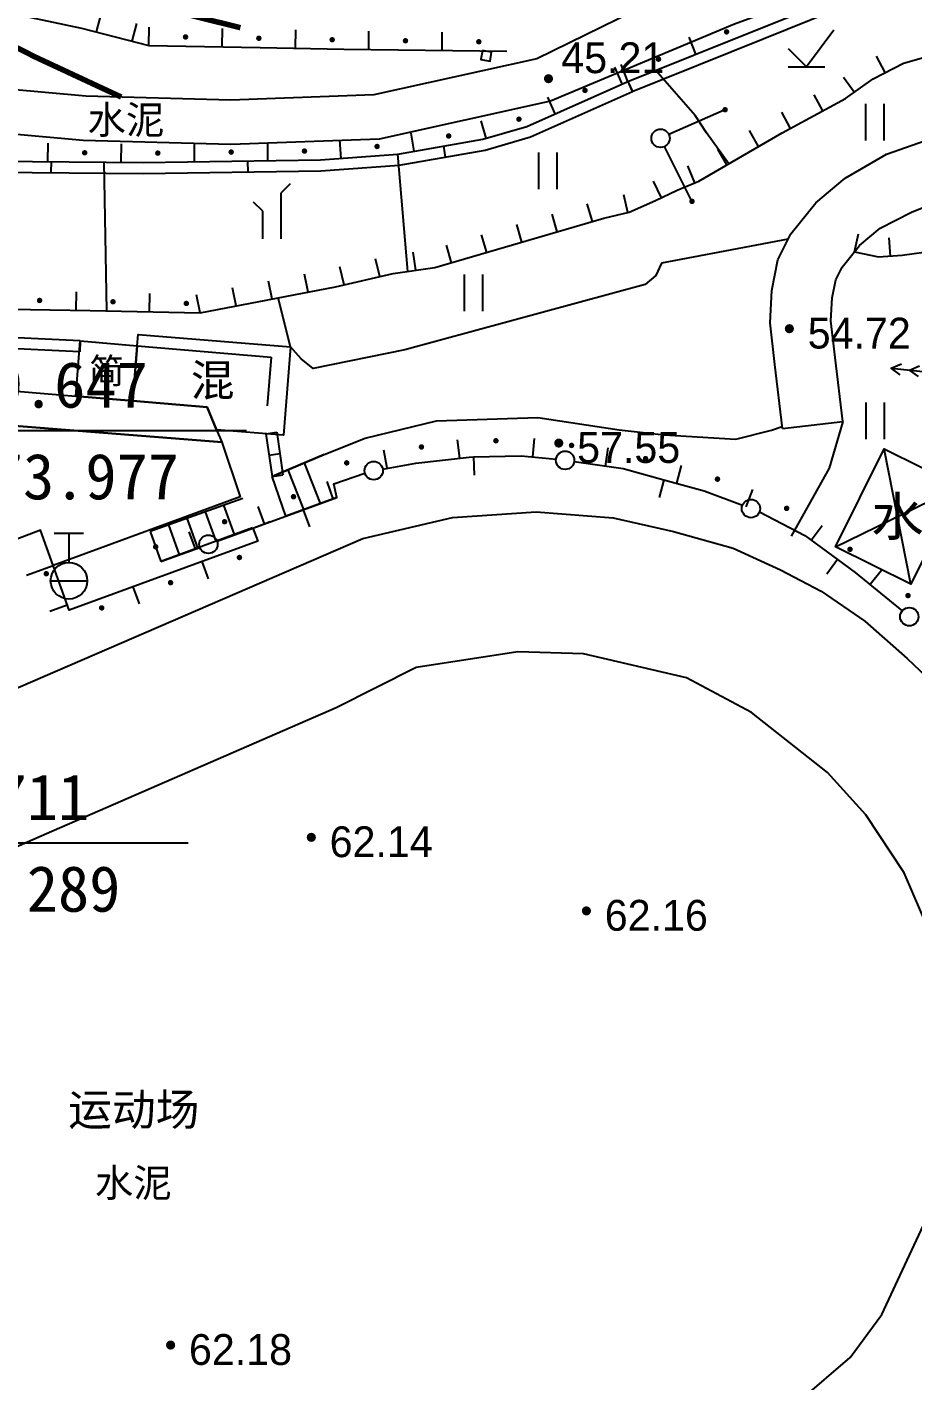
# Model space of a CAD drawing. Header units: metres. Extents: x 36500 to 80772748, y -35000 to 5806266.
# Drawn here: x 40382610.7 to 40382659, y 2902388.1 to 2902461.9 of the extents above; entities that cross this region are included whole.
import ezdxf
from ezdxf.enums import TextEntityAlignment as Align

# ---------------------------------------------------------------- set-up
doc = ezdxf.new("R2010")
doc.units = ezdxf.units.M
doc.header["$LTSCALE"] = 10
for name, pattern in [('2', [0]), ('229', [1.5, 1, -0.5]), ('243432', [0]), ('815', [0]), ('X1', [1.5, 1, -0.5])]:
    doc.linetypes.add(name, pattern=pattern)
doc.layers.add('dx', color=252, linetype='Continuous')
doc.layers.add('坐标', color=7, linetype='Continuous')
doc.styles.add('DMZD', font='')
doc.styles.add('GKXD', font='')
doc.styles.add('HZ', font='')
doc.styles.add('JMHT', font='simhei.ttf')
doc.styles.add('JMXD', font='')
doc.styles.add('JTXD', font='')
doc.styles.get('DMZD').set_extended_font_data('方正中等线简体')
doc.styles.get('GKXD').set_extended_font_data('SimSun')
doc.styles.get('HZ').set_extended_font_data('SimSun')
doc.styles.get('JMXD').set_extended_font_data('SimSun')
doc.styles.get('JTXD').set_extended_font_data('SimSun')
doc.linetypes.add('120', pattern='A,0,[149,SSAAA.SHX,S=0.1,R=0,X=0,Y=0],-0.8', length=0.8)

# ---------------------------------------------------------------- blocks, each defined once
blk = doc.blocks.new('914100')
at = {"color": 0, "linetype": 'Continuous', "lineweight": -3, "flags": 128}
for points in [[(1.5, 2), (0, 0)], [(-1, 1), (0, 0)], [(-1, 0), (1, 0)]]:
    blk.add_lwpolyline(points, dxfattribs=at)
blk = doc.blocks.new('941100')
at = {"color": 0, "linetype": 'Continuous', "lineweight": -3, "flags": 128}
for points in [[(-0.5, 2), (-0.5, 0)], [(0.5, 2), (0.5, 0)]]:
    blk.add_lwpolyline(points, dxfattribs=at)
blk = doc.blocks.new('2120110')
at = {"color": 0, "style": 'JMHT'}
blk.add_text('简', height=1.4, dxfattribs=at).set_placement((0, 0), align=Align.MIDDLE_CENTER)
blk = doc.blocks.new('6452110')
at = {"linetype": '2'}
h = blk.add_hatch(color=0, dxfattribs=at)
edge = h.paths.add_edge_path(flags=0)
edge.add_arc((0, 0.85), 0.15, 0, 360)
blk = doc.blocks.new('6452120')
at = {"color": 0, "linetype": 'Continuous', "flags": 128}
blk.add_lwpolyline([(0, 0), (0, 1)], dxfattribs=at)
blk = doc.blocks.new('532300')
at = {"color": 0, "linetype": 'Continuous', "lineweight": -3, "flags": 128}
for points in [[(-0.8, 2.6), (0.8, 2.6)], [(0, 2.6), (0, 1)], [(-1, 0), (1, 0)]]:
    blk.add_lwpolyline(points, dxfattribs=at)
at = {"color": 0, "linetype": 'Continuous', "lineweight": -3}
blk.add_circle((0, 0), 1, dxfattribs=at)
blk = doc.blocks.new('5210030')
at = {"linetype": '2'}
h = blk.add_hatch(color=0, dxfattribs=at)
edge = h.paths.add_edge_path(flags=0)
edge.add_arc((3.85, 0), 0.15, 0, 360)
at = {"color": 0, "linetype": 'Continuous', "flags": 128}
blk.add_lwpolyline([(3.8, 0), (0.5, 0)], dxfattribs=at)
blk = doc.blocks.new('513200')
at = {"color": 0, "linetype": 'Continuous', "lineweight": -3}
blk.add_circle((0, 0), 0.5, dxfattribs=at)
blk = doc.blocks.new('5113010')
at = {"color": 0, "linetype": 'Continuous', "flags": 128}
for points in [[(4, 0), (0.5, 0)], [(2.48, 0.3), (3, 0), (2.48, -0.3)], [(3.48, 0.3), (4, 0), (3.48, -0.3)]]:
    blk.add_lwpolyline(points, dxfattribs=at)
blk = doc.blocks.new('gc200')
at = {"linetype": '2'}
h = blk.add_hatch(color=0, dxfattribs=at)
edge = h.paths.add_edge_path(flags=0)
edge.add_arc((0, 0), 0.25, 0, 360)

msp = doc.modelspace()

# ---------------------------------------------------------------- hatches: boundary and pattern name
at = {"layer": 'dx', "linetype": '2'}
h = msp.add_hatch(color=252, dxfattribs=at)
edge = h.paths.add_edge_path(flags=0)
edge.add_arc((40382619.327, 2902461.409), 0.15, 0, 360)
h = msp.add_hatch(color=252, dxfattribs=at)
edge = h.paths.add_edge_path(flags=0)
edge.add_arc((40382623.326, 2902461.337), 0.15, 0, 360)
h = msp.add_hatch(color=252, dxfattribs=at)
edge = h.paths.add_edge_path(flags=0)
edge.add_arc((40382648.836, 2902461.686), 0.15, 0, 360)
h = msp.add_hatch(color=252, dxfattribs=at)
edge = h.paths.add_edge_path(flags=0)
edge.add_arc((40382627.326, 2902461.257), 0.15, 0, 360)
h = msp.add_hatch(color=252, dxfattribs=at)
edge = h.paths.add_edge_path(flags=0)
edge.add_arc((40382631.322, 2902461.2), 0.15, 0, 360)
h = msp.add_hatch(color=252, dxfattribs=at)
edge = h.paths.add_edge_path(flags=0)
edge.add_arc((40382635.322, 2902461.147), 0.15, 0, 360)
h = msp.add_hatch(color=252, dxfattribs=at)
edge = h.paths.add_edge_path(flags=0)
edge.add_arc((40382645.124, 2902460.196), 0.15, 0, 360)
h = msp.add_hatch(color=252, dxfattribs=at)
edge = h.paths.add_edge_path(flags=0)
edge.add_arc((40382641.115, 2902458.491), 0.15, 0, 360)
h = msp.add_hatch(color=252, dxfattribs=at)
edge = h.paths.add_edge_path(flags=0)
edge.add_arc((40382637.51, 2902456.923), 0.15, 0, 360)
h = msp.add_hatch(color=252, dxfattribs=at)
edge = h.paths.add_edge_path(flags=0)
edge.add_arc((40382629.774, 2902455.435), 0.15, 0, 360)
h = msp.add_hatch(color=252, dxfattribs=at)
edge = h.paths.add_edge_path(flags=0)
edge.add_arc((40382633.681, 2902456.009), 0.15, 0, 360)
h = msp.add_hatch(color=252, dxfattribs=at)
edge = h.paths.add_edge_path(flags=0)
edge.add_arc((40382613.827, 2902455.092), 0.15, 0, 360)
h = msp.add_hatch(color=252, dxfattribs=at)
edge = h.paths.add_edge_path(flags=0)
edge.add_arc((40382617.815, 2902455.073), 0.15, 0, 360)
h = msp.add_hatch(color=252, dxfattribs=at)
edge = h.paths.add_edge_path(flags=0)
edge.add_arc((40382621.815, 2902455.129), 0.15, 0, 360)
h = msp.add_hatch(color=252, dxfattribs=at)
edge = h.paths.add_edge_path(flags=0)
edge.add_arc((40382625.814, 2902455.185), 0.15, 0, 360)
h = msp.add_hatch(color=252, dxfattribs=at)
edge = h.paths.add_edge_path(flags=0)
edge.add_arc((40382611.367, 2902447.036), 0.15, 0, 360)
h = msp.add_hatch(color=252, dxfattribs=at)
edge = h.paths.add_edge_path(flags=0)
edge.add_arc((40382615.37, 2902446.965), 0.15, 0, 360)
h = msp.add_hatch(color=252, dxfattribs=at)
edge = h.paths.add_edge_path(flags=0)
edge.add_arc((40382619.369, 2902446.874), 0.15, 0, 360)
h = msp.add_hatch(color=252, dxfattribs=at)
edge = h.paths.add_edge_path(flags=0)
edge.add_arc((40382622.267, 2902433.016), 0.15, 0, 360)
h = msp.add_hatch(color=252, dxfattribs=at)
edge = h.paths.add_edge_path(flags=0)
edge.add_arc((40382611.732, 2902432.131), 0.15, 0, 360)
h = msp.add_hatch(color=252, dxfattribs=at)
edge = h.paths.add_edge_path(flags=0)
edge.add_arc((40382618.511, 2902431.642), 0.15, 0, 360)
h = msp.add_hatch(color=252, dxfattribs=at)
edge = h.paths.add_edge_path(flags=0)
edge.add_arc((40382614.754, 2902430.267), 0.15, 0, 360)

# ---------------------------------------------------------------- linework, layer by layer
at = {"layer": 'dx', "color": 252, "linetype": '815', "lineweight": -3, "const_width": 0.3, "flags": 128}
for points in [[(40382622.322, 2902461.914), (40382618.116, 2902462.957), (40382607.369, 2902466.694), (40382602.959, 2902468.051), (40382600.65, 2902468.624), (40382598.908, 2902468.902), (40382598.129, 2902468.957), (40382597.934, 2902468.962), (40382597.786, 2902468.967), (40382596.156, 2902468.901), (40382594.224, 2902468.608), (40382592.159, 2902468.113), (40382590.566, 2902467.608), (40382590.343, 2902467.528), (40382588.373, 2902466.717), (40382586.033, 2902465.58), (40382583.765, 2902464.326), (40382581.99, 2902463.196), (40382580.696, 2902462.215), (40382580.52, 2902462.064), (40382580.347, 2902461.911), (40382580.232, 2902461.805), (40382579.14, 2902460.681), (40382577.625, 2902458.853), (40382576.129, 2902456.826), (40382572.296, 2902452.009), (40382569.154, 2902448.3), (40382565.914, 2902444.764), (40382564.507, 2902443.045), (40382563.233, 2902441.857), (40382562.625, 2902441.539), (40382562.046, 2902441.249), (40382561.293, 2902440.96), (40382560.453, 2902440.67), (40382559.497, 2902440.381), (40382558.368, 2902440.12), (40382557.268, 2902439.859), (40382551.534, 2902439.251), (40382548.812, 2902439.135), (40382546.032, 2902439.049), (40382544.034, 2902438.759), (40382542.354, 2902438.44), (40382539.006, 2902437.372), (40382537.568, 2902436.596), (40382536.102, 2902435.643), (40382534.809, 2902434.646), (40382534.563, 2902434.434), (40382534.495, 2902434.373), (40382533.451, 2902433.345), (40382532.633, 2902432.351), (40382532.022, 2902431.405), (40382531.756, 2902430.891), (40382531.714, 2902430.802), (40382531.662, 2902430.687), (40382531.119, 2902429.219), (40382530.435, 2902427.274), (40382530.009, 2902426.44), (40382529.611, 2902425.929), (40382529.208, 2902425.608), (40382529.118, 2902425.557), (40382529.025, 2902425.511), (40382528.981, 2902425.492), (40382528.353, 2902425.326), (40382526.962, 2902425.249), (40382526.392, 2902425.223), (40382526.335, 2902425.219), (40382526.283, 2902425.215), (40382525.135, 2902425.024), (40382524.139, 2902424.727), (40382524.109, 2902424.716), (40382523.908, 2902424.643), (40382522.529, 2902424.046), (40382520.81, 2902423.126), (40382518.77, 2902421.854), (40382516.807, 2902420.464), (40382515.288, 2902419.228), (40382515.127, 2902419.084), (40382514.967, 2902418.937), (40382514.884, 2902418.86), (40382513.613, 2902417.564), (40382511.982, 2902415.668), (40382511.267, 2902414.781), (40382511.196, 2902414.691), (40382511.14, 2902414.62), (40382509.67, 2902412.661), (40382508.805, 2902411.288), (40382508.675, 2902411.052), (40382508.634, 2902410.972), (40382508.584, 2902410.876), (40382507.975, 2902409.497), (40382507.396, 2902407.747), (40382506.936, 2902405.844), (40382506.911, 2902405.716), (40382506.579, 2902403.526), (40382506.418, 2902401.325), (40382506.45, 2902399.383), (40382506.461, 2902399.246), (40382506.697, 2902397.467), (40382507.145, 2902395.436), (40382507.708, 2902393.58), (40382507.997, 2902392.803), (40382508.049, 2902392.675), (40382508.144, 2902392.443), (40382509.002, 2902390.634), (40382510.465, 2902388.001), (40382513.487, 2902382.798), (40382513.953, 2902381.92), (40382514.065, 2902381.7), (40382514.188, 2902381.452), (40382515.441, 2902378.699), (40382517.534, 2902373.904), (40382518.559, 2902371.909), (40382519.484, 2902370.441), (40382520.225, 2902369.487), (40382520.431, 2902369.252), (40382520.538, 2902369.136), (40382521.818, 2902367.882), (40382521.857, 2902367.849), (40382522.888, 2902366.895), (40382523.052, 2902366.711), (40382523.076, 2902366.683), (40382523.155, 2902366.592), (40382523.707, 2902365.813), (40382524.194, 2902364.845), (40382524.649, 2902363.57), (40382525.142, 2902361.617), (40382525.273, 2902360.999), (40382525.312, 2902360.815), (40382525.955, 2902357.345), (40382526.264, 2902354.821), (40382526.33, 2902352.861), (40382526.297, 2902352.155), (40382526.282, 2902351.98), (40382526.24, 2902351.573), (40382525.954, 2902349.962), (40382525.409, 2902347.97), (40382524.586, 2902345.6), (40382523.162, 2902342.068), (40382520.92, 2902336.994), (40382518.904, 2902332.731), (40382518.713, 2902332.346), (40382518.629, 2902332.177), (40382516.722, 2902328.28), (40382516.025, 2902326.559), (40382515.601, 2902325.154), (40382515.375, 2902323.892), (40382515.357, 2902323.709), (40382515.351, 2902323.624), (40382515.35, 2902322.257), (40382515.545, 2902320.893), (40382515.872, 2902319.739), (40382515.962, 2902319.5), (40382516.012, 2902319.376), (40382516.542, 2902318.302), (40382517.264, 2902317.18), (40382518.34, 2902315.795), (40382519.861, 2902314.057), (40382519.979, 2902313.926), (40382522.87, 2902310.643), (40382524.266, 2902308.873), (40382525.235, 2902307.437), (40382525.325, 2902307.289), (40382525.38, 2902307.195), (40382526.147, 2902305.745), (40382526.826, 2902304.127), (40382527.322, 2902302.563), (40382527.376, 2902302.352), (40382527.402, 2902302.246), (40382527.461, 2902301.993), (40382527.769, 2902300.204), (40382527.993, 2902297.611), (40382528.25, 2902289.502), (40382528.266, 2902289.242), (40382528.716, 2902287.319), (40382529.431, 2902285.453), (40382530.232, 2902283.772), (40382530.555, 2902283.19), (40382530.622, 2902283.075), (40382530.659, 2902283.013), (40382531.537, 2902281.689), (40382532.487, 2902280.513), (40382532.731, 2902280.25), (40382532.78, 2902280.198), (40382532.954, 2902280.021), (40382534.053, 2902279.02), (40382535.623, 2902277.8), (40382538.707, 2902275.663), (40382541.582, 2902273.656), (40382542.765, 2902272.739), (40382542.811, 2902272.701), (40382544.591, 2902271.128), (40382544.94, 2902270.805), (40382544.983, 2902270.765), (40382545.109, 2902270.647), (40382551.054, 2902265.143), (40382551.183, 2902265.028), (40382551.313, 2902264.913), (40382551.392, 2902264.843), (40382553.655, 2902262.802), (40382554.649, 2902261.741), (40382555.032, 2902261.256), (40382555.115, 2902261.143), (40382555.79, 2902260.076), (40382556.696, 2902258.31), (40382557.965, 2902255.76), (40382558.323, 2902255.149), (40382558.398, 2902255.029), (40382558.457, 2902254.937), (40382559.362, 2902253.69), (40382560.662, 2902252.185), (40382561.887, 2902250.907), (40382561.965, 2902250.829), (40382562.041, 2902250.752), (40382565.751, 2902247.096), (40382565.827, 2902247.019), (40382565.894, 2902246.95), (40382568.066, 2902244.774), (40382569.16, 2902243.868), (40382569.236, 2902243.813), (40382569.313, 2902243.758), (40382569.436, 2902243.674), (40382570.59, 2902242.994), (40382572.09, 2902242.301), (40382574.653, 2902241.334), (40382576.239, 2902240.776), (40382576.33, 2902240.744), (40382578.397, 2902239.942), (40382579.587, 2902239.329), (40382580.454, 2902238.721), (40382580.529, 2902238.658), (40382580.61, 2902238.589), (40382581.451, 2902237.745), (40382582.856, 2902236.243), (40382583.493, 2902235.73), (40382584.102, 2902235.405), (40382584.481, 2902235.29), (40382584.528, 2902235.28), (40382585.574, 2902235.2), (40382585.877, 2902235.185), (40382585.916, 2902235.182)], [(40382615.818, 2902458.133), (40382614.898, 2902458.561), (40382611.124, 2902460.319), (40382611.046, 2902460.358), (40382607.801, 2902462.013), (40382606.383, 2902462.608), (40382605.29, 2902462.923), (40382605.167, 2902462.948), (40382605.066, 2902462.966), (40382604.965, 2902462.983), (40382603.628, 2902463.088), (40382601.949, 2902463.001), (40382600.062, 2902462.718), (40382599.958, 2902462.697), (40382599.847, 2902462.675), (40382599.183, 2902462.53), (40382596.905, 2902461.909), (40382594.685, 2902461.145), (40382594.581, 2902461.104), (40382591.174, 2902459.691), (40382588.056, 2902458.451), (40382586.567, 2902457.814), (40382585.735, 2902457.14), (40382584.388, 2902455.369), (40382581.863, 2902451.9), (40382578.601, 2902447.473), (40382572.807, 2902440.69), (40382568.242, 2902437.448), (40382564.982, 2902435.578), (40382562.387, 2902434.454), (40382559.728, 2902433.828), (40382556.479, 2902433.807), (40382550.805, 2902433.731), (40382546.35, 2902433.761), (40382545.214, 2902433.641), (40382545.112, 2902433.62), (40382545.012, 2902433.599), (40382544.618, 2902433.503), (40382543.261, 2902433.057), (40382541.852, 2902432.431), (40382540.504, 2902431.678), (40382540.417, 2902431.623), (40382540.354, 2902431.583), (40382540.167, 2902431.461), (40382538.848, 2902430.492), (40382537.566, 2902429.376), (40382537.513, 2902429.325), (40382536.856, 2902428.667), (40382536.039, 2902427.697), (40382535.443, 2902426.771), (40382535.409, 2902426.709), (40382535.338, 2902426.572), (40382535.073, 2902426), (40382533.974, 2902422.919), (40382533.449, 2902421.658), (40382533.031, 2902420.964), (40382532.614, 2902420.523), (40382532.219, 2902420.293), (40382532.11, 2902420.255), (40382532.05, 2902420.239), (40382531.99, 2902420.225), (40382531.25, 2902420.208), (40382529.529, 2902420.562), (40382528.383, 2902420.751), (40382528.303, 2902420.757), (40382528.235, 2902420.76), (40382528.035, 2902420.764), (40382527.122, 2902420.674), (40382526.188, 2902420.416), (40382525.249, 2902419.998), (40382525.192, 2902419.967), (40382525.102, 2902419.918), (40382524.068, 2902419.242), (40382522.869, 2902418.253), (40382521.299, 2902416.728), (40382521.227, 2902416.653), (40382521.113, 2902416.536), (40382519.236, 2902414.501), (40382517.343, 2902412.278), (40382516.063, 2902410.597), (40382515.969, 2902410.464), (40382515.929, 2902410.406), (40382515.542, 2902409.825), (40382514.809, 2902408.557), (40382514.337, 2902407.479), (40382514.313, 2902407.414), (40382514.297, 2902407.366), (40382514.036, 2902406.44), (40382513.8, 2902404.98), (40382513.795, 2902404.929), (40382513.74, 2902404.24), (40382513.741, 2902402.555), (40382513.909, 2902401.201), (40382513.923, 2902401.127), (40382513.951, 2902400.997), (40382514.045, 2902400.612), (40382514.503, 2902399.228), (40382516.342, 2902395.053), (40382516.394, 2902394.929), (40382516.461, 2902394.766), (40382516.723, 2902394.112), (40382518.02, 2902390.474), (40382519.308, 2902386.837), (40382519.371, 2902386.673), (40382519.443, 2902386.491), (40382520.751, 2902383.42), (40382523.315, 2902377.918), (40382523.4, 2902377.743), (40382523.921, 2902376.672), (40382525.957, 2902372.657), (40382527.246, 2902370.359), (40382527.274, 2902370.318), (40382527.847, 2902369.438), (40382527.858, 2902369.421), (40382528.033, 2902369.138), (40382529.006, 2902367.382), (40382530.156, 2902364.938), (40382531.31, 2902362.114), (40382532.318, 2902359.247), (40382532.946, 2902356.998), (40382533.255, 2902355.38), (40382533.379, 2902353.751), (40382533.379, 2902353.656), (40382533.266, 2902352.135), (40382532.919, 2902350.231), (40382532.621, 2902349.001), (40382532.539, 2902348.687), (40382531.543, 2902345.271), (40382529.538, 2902339.155), (40382527.671, 2902333.694), (40382527.613, 2902333.527), (40382525.75, 2902327.983), (40382524.966, 2902325.205), (40382524.954, 2902325.155), (40382524.705, 2902323.853), (40382524.701, 2902322.962), (40382524.722, 2902322.816), (40382524.726, 2902322.791), (40382524.735, 2902322.743), (40382524.955, 2902322.032), (40382525.403, 2902321.178), (40382525.484, 2902321.049), (40382525.499, 2902321.025), (40382525.539, 2902320.964), (40382526.349, 2902319.868), (40382527.686, 2902318.296), (40382527.732, 2902318.241), (40382527.854, 2902318.096), (40382529.378, 2902316.153), (40382531.028, 2902313.82), (40382532.562, 2902311.406), (40382533.04, 2902310.581), (40382533.133, 2902310.415), (40382533.194, 2902310.303), (40382534.23, 2902308.259), (40382535.135, 2902306.158), (40382535.688, 2902304.606), (40382535.767, 2902304.355), (40382536.369, 2902302.064), (40382537.041, 2902298.697), (40382538.247, 2902291.925), (40382538.299, 2902291.666), (40382538.797, 2902290.334), (40382539.884, 2902287.932), (40382539.93, 2902287.837), (40382540.855, 2902286.053), (40382541.647, 2902284.775), (40382541.688, 2902284.716), (40382541.729, 2902284.657), (40382542.434, 2902283.754), (40382543.279, 2902282.874), (40382544.115, 2902282.189), (40382544.174, 2902282.147), (40382544.324, 2902282.045), (40382545.439, 2902281.407), (40382548.354, 2902280.12), (40382549.836, 2902279.411), (40382550.727, 2902278.86), (40382551.368, 2902278.317), (40382551.787, 2902277.803), (40382555.273, 2902272.592), (40382560.353, 2902266.468), (40382568.305, 2902256.943), (40382573.137, 2902251.301), (40382573.284, 2902251.127)]]:
    msp.add_lwpolyline(points, dxfattribs=at)
at = {"layer": 'dx', "color": 252, "linetype": 'Continuous', "lineweight": -3, "flags": 128}
for points in [[(40382643.455, 2902458.986), (40382650.611, 2902461.86), (40382655.753, 2902463.933), (40382664.474, 2902467.623), (40382665.176, 2902467.661), (40382665.962, 2902467.684), (40382670.227, 2902466.456), (40382670.887, 2902466.181), (40382671.605, 2902465.159), (40382674.662, 2902459.171), (40382678.727, 2902450.504), (40382680.244, 2902447.362), (40382680.52, 2902445.282), (40382679.233, 2902440.661), (40382677.656, 2902437.408), (40382675.17, 2902432.178)], [(40382643.678, 2902458.43), (40382650.835, 2902461.303), (40382655.982, 2902463.379), (40382664.612, 2902467.03), (40382665.201, 2902467.062), (40382665.886, 2902467.081), (40382670.028, 2902465.889), (40382670.496, 2902465.694), (40382671.09, 2902464.848), (40382674.123, 2902458.907), (40382678.185, 2902450.246), (40382679.662, 2902447.187), (40382679.909, 2902445.325), (40382678.669, 2902440.875), (40382677.115, 2902437.668), (40382674.628, 2902432.436)], [(40382660.04, 2902466.445), (40382651.762, 2902463.021), (40382649.274, 2902462.103), (40382639.23, 2902457.906), (40382629.896, 2902455.837), (40382621.801, 2902455.542), (40382613.74, 2902455.768), (40382609.526, 2902456.142)], [(40382647.806, 2902465.824), (40382647.679, 2902465.333), (40382647.171, 2902464.726), (40382646.435, 2902464.116), (40382638.495, 2902460.224), (40382629.588, 2902458.25), (40382621.791, 2902457.966), (40382613.881, 2902458.187), (40382609.659, 2902458.562)], [(40382604.888, 2902464.345), (40382607.411, 2902463.892), (40382610.563, 2902462.545), (40382613.65, 2902461.894), (40382617.318, 2902460.945)], [(40382614.477, 2902461.68), (40382614.727, 2902462.648)], [(40382616.413, 2902461.179), (40382616.663, 2902462.147)], [(40382617.318, 2902460.945), (40382617.336, 2902461.944)], [(40382621.317, 2902460.873), (40382621.335, 2902461.873)], [(40382625.317, 2902460.797), (40382625.337, 2902461.797)], [(40382629.316, 2902460.726), (40382629.329, 2902461.726)], [(40382633.316, 2902460.674), (40382633.329, 2902461.674)], [(40382617.318, 2902460.945), (40382623.393, 2902460.836), (40382627.967, 2902460.744), (40382636.859, 2902460.627)], [(40382647.167, 2902460.477), (40382646.794, 2902461.405)], [(40382620.119, 2902446.357), (40382627.511, 2902447.781), (40382630.654, 2902448.51), (40382632.924, 2902448.826), (40382642.135, 2902451.527), (40382643.531, 2902451.849), (40382644.967, 2902452.488), (40382646.134, 2902453.046), (40382647.328, 2902453.547), (40382651.865, 2902456.174), (40382655.328, 2902458.047), (40382656.824, 2902459.132), (40382658.48, 2902459.986), (40382659.58, 2902460.292), (40382662.766, 2902460.414), (40382665.021, 2902460.481), (40382666.397, 2902460.091), (40382667.165, 2902459.718), (40382668.956, 2902458.348), (40382669.825, 2902457.351), (40382671.008, 2902455.402)], [(40382657.477, 2902459.469), (40382657.018, 2902460.358)], [(40382643.145, 2902458.848), (40382642.738, 2902459.762)], [(40382643.455, 2902458.986), (40382643.082, 2902459.914)], [(40382655.799, 2902458.389), (40382655.212, 2902459.199)], [(40382589.772, 2902439.07), (40382591.627, 2902447.809), (40382591.968, 2902449.419), (40382593.047, 2902450.618), (40382596.797, 2902453.039), (40382599.452, 2902454.271), (40382602.786, 2902454.811), (40382606.922, 2902454.659), (40382617.008, 2902454.562), (40382626.681, 2902454.698), (40382630.904, 2902455.019), (40382635.54, 2902455.825), (40382637.94, 2902456.528), (40382643.455, 2902458.986)], [(40382643.455, 2902458.986), (40382643.699, 2902458.438)], [(40382643.455, 2902458.986), (40382643.678, 2902458.43)], [(40382590.359, 2902438.945), (40382592.214, 2902447.684), (40382592.522, 2902449.137), (40382593.44, 2902450.157), (40382597.087, 2902452.512), (40382599.629, 2902453.692), (40382602.823, 2902454.209), (40382606.908, 2902454.059), (40382617.01, 2902453.962), (40382626.708, 2902454.098), (40382630.979, 2902454.423), (40382635.676, 2902455.239), (40382638.147, 2902455.964), (40382643.699, 2902458.438)], [(40382639.492, 2902457.22), (40382639.084, 2902458.133)], [(40382654.081, 2902457.373), (40382653.605, 2902458.252)], [(40382652.322, 2902456.421), (40382651.846, 2902457.301)], [(40382635.732, 2902455.881), (40382635.45, 2902456.841)], [(40382650.584, 2902455.432), (40382650.083, 2902456.298)], [(40382611.823, 2902454.612), (40382611.832, 2902455.611)], [(40382615.822, 2902454.573), (40382615.832, 2902455.573)], [(40382619.822, 2902454.601), (40382619.808, 2902455.601)], [(40382623.822, 2902454.657), (40382623.808, 2902455.657)], [(40382627.818, 2902454.784), (40382627.742, 2902455.781)], [(40382631.796, 2902455.174), (40382631.625, 2902456.159)], [(40382651.89, 2902440.05), (40382651.472, 2902443.536), (40382651.208, 2902445.814), (40382651.299, 2902447.585), (40382651.63, 2902449.257), (40382652.345, 2902450.662), (40382653.699, 2902452.357), (40382655.311, 2902453.704), (40382657.561, 2902455.015), (40382659.989, 2902455.867)], [(40382633.388, 2902455.451), (40382633.491, 2902454.86)], [(40382648.853, 2902454.43), (40382648.352, 2902455.296)], [(40382611.992, 2902454.61), (40382611.986, 2902454.01)], [(40382622.715, 2902454.642), (40382622.723, 2902454.042)], [(40382647.109, 2902453.455), (40382646.722, 2902454.377)], [(40382625.034, 2902453.405), (40382624.534, 2902452.905)], [(40382645.283, 2902452.639), (40382644.851, 2902453.541)], [(40382624.534, 2902450.405), (40382624.534, 2902452.905)], [(40382643.455, 2902451.831), (40382643.231, 2902452.806)], [(40382655.179, 2902440.443), (40382654.762, 2902443.924), (40382654.531, 2902445.921), (40382654.595, 2902447.177), (40382654.79, 2902448.163), (40382655.144, 2902448.858), (40382656.079, 2902450.029), (40382657.221, 2902450.982), (40382658.93, 2902451.848), (40382661.15, 2902452.755)], [(40382623.534, 2902451.905), (40382623.034, 2902452.405)], [(40382623.534, 2902450.405), (40382623.534, 2902451.905)], [(40382641.516, 2902451.345), (40382641.235, 2902452.305)], [(40382637.678, 2902450.22), (40382637.396, 2902451.179)], [(40382639.597, 2902450.782), (40382639.316, 2902451.742)], [(40382635.759, 2902449.657), (40382635.477, 2902450.616)], [(40382655.812, 2902449.694), (40382656.026, 2902450.671)], [(40382657.779, 2902449.457), (40382657.706, 2902450.454)], [(40382631.888, 2902448.682), (40382631.75, 2902449.672)], [(40382633.839, 2902449.094), (40382633.558, 2902450.054)], [(40382655.812, 2902449.694), (40382657.118, 2902449.408), (40382658.419, 2902449.504), (40382661.182, 2902449.896), (40382663.535, 2902450.128), (40382664.879, 2902449.992), (40382666, 2902449.351), (40382666.526, 2902448.941), (40382667.477, 2902448.047), (40382668.172, 2902446.968), (40382668.538, 2902445.988), (40382668.625, 2902444.249), (40382668.631, 2902443.464), (40382668.097, 2902441.151), (40382667.234, 2902438.669), (40382661.845, 2902427.279)], [(40382627.971, 2902447.888), (40382627.745, 2902448.862)], [(40382629.919, 2902448.339), (40382629.693, 2902449.314)], [(40382626.011, 2902447.492), (40382625.822, 2902448.474)], [(40382613.359, 2902446.505), (40382613.374, 2902447.505)], [(40382617.358, 2902446.42), (40382617.381, 2902447.42)], [(40382622.083, 2902446.735), (40382621.894, 2902447.717)], [(40382624.047, 2902447.114), (40382623.858, 2902448.096)], [(40382594.534, 2902443.312), (40382597.912, 2902446.182), (40382599.378, 2902446.769), (40382600.274, 2902446.826), (40382603.235, 2902446.662), (40382614.117, 2902446.494), (40382620.119, 2902446.357)], [(40382620.119, 2902446.357), (40382619.93, 2902447.339)], [(40382613.583, 2902444.831), (40382602.149, 2902445.384)], [(40382613.554, 2902444.231), (40382602.12, 2902444.785)], [(40382613.583, 2902444.831), (40382613.554, 2902444.231)], [(40382624.047, 2902437.433), (40382626.894, 2902438.633), (40382629.13, 2902439.52), (40382633.009, 2902440.476), (40382638.541, 2902440.648), (40382642.971, 2902439.985), (40382645.425, 2902439.707), (40382649.342, 2902439.467), (40382651.281, 2902439.963), (40382651.877, 2902440.159)], [(40382623.713, 2902439.76), (40382624.307, 2902439.846)], [(40382623.713, 2902439.76), (40382624.047, 2902437.433)], [(40382624.307, 2902439.846), (40382624.641, 2902437.518)], [(40382626.894, 2902438.633), (40382624.047, 2902437.433)], [(40382635.041, 2902438.502), (40382637.636, 2902438.568), (40382639.535, 2902438.388)], [(40382625.781, 2902435.633), (40382624.928, 2902437.804)], [(40382626.68, 2902435.96), (40382625.809, 2902438.176)], [(40382630.084, 2902437.842), (40382631.893, 2902438.154), (40382634.802, 2902438.495), (40382635.041, 2902438.502)], [(40382635.041, 2902438.502), (40382635.067, 2902437.502)], [(40382640.526, 2902438.248), (40382643.187, 2902437.867), (40382645.421, 2902437.256)], [(40382624.047, 2902437.433), (40382624.641, 2902437.518)], [(40382624.804, 2902435.278), (40382624.047, 2902437.433)], [(40382625.747, 2902435.621), (40382627.578, 2902436.286), (40382627.424, 2902437.043), (40382629.111, 2902437.62)], [(40382645.421, 2902437.256), (40382645.157, 2902436.291)], [(40382645.421, 2902437.256), (40382647.621, 2902436.653), (40382649.699, 2902435.865)], [(40382622.443, 2902436.24), (40382617.396, 2902434.44)], [(40382621.044, 2902433.911), (40382625.747, 2902435.621)], [(40382621.401, 2902435.869), (40382621.98, 2902434.272)], [(40382627.578, 2902436.286), (40382624.804, 2902435.278)], [(40382625.747, 2902435.621), (40382626.089, 2902434.681)], [(40382560.571, 2902383.914), (40382560.796, 2902388.451), (40382561.53, 2902391.867), (40382562.799, 2902395.653), (40382564.375, 2902399.002), (40382566.928, 2902402.975), (40382570.386, 2902406.784), (40382573.768, 2902409.333), (40382577.464, 2902411.627), (40382591.378, 2902417.794), (40382629.002, 2902434.048), (40382633.889, 2902435.191), (40382638.445, 2902435.512), (40382642.643, 2902435.174), (40382645.945, 2902434.427), (40382649.202, 2902433.52), (40382651.784, 2902432.338), (40382653.988, 2902431.178), (40382656.368, 2902429.536), (40382658.694, 2902427.513), (40382660.418, 2902425.864)], [(40382619.398, 2902435.154), (40382619.985, 2902433.537)], [(40382620.4, 2902435.511), (40382620.982, 2902433.904)], [(40382623, 2902434.622), (40382623.937, 2902434.971)], [(40382650.633, 2902435.507), (40382653.099, 2902434.224), (40382654.891, 2902432.906)], [(40382623, 2902434.622), (40382623.263, 2902433.913), (40382612.972, 2902430.147), (40382612.1, 2902432.588)], [(40382617.396, 2902434.44), (40382617.981, 2902432.798)], [(40382622.977, 2902434.639), (40382617.981, 2902432.798)], [(40382618.397, 2902434.797), (40382618.987, 2902433.169)], [(40382617.987, 2902432.8), (40382620.103, 2902433.57)], [(40382620.217, 2902432.799), (40382620.561, 2902431.859)], [(40382654.891, 2902432.906), (40382654.298, 2902432.1)], [(40382654.891, 2902432.906), (40382655.848, 2902432.201), (40382658.414, 2902430.103)], [(40382616.46, 2902431.424), (40382616.804, 2902430.485)], [(40382612.876, 2902430.415), (40382611.934, 2902430.079)], [(40382660.331, 2902411.607), (40382658.528, 2902415.823), (40382656.434, 2902418.975), (40382654.338, 2902421.282), (40382650.196, 2902424.556), (40382646.642, 2902426.455), (40382641.025, 2902427.754), (40382637.446, 2902427.866), (40382631.906, 2902427.015), (40382627.545, 2902424.821), (40382611.739, 2902417.942), (40382589.846, 2902408.338), (40382580.691, 2902404.466), (40382576.306, 2902401.331), (40382573.565, 2902398.624), (40382570.819, 2902394.227), (40382569.298, 2902390.37), (40382568.538, 2902385.844)], [(40382652.864, 2902387.053), (40382655.584, 2902389.383), (40382657.3, 2902391.728), (40382660.195, 2902397.925)]]:
    msp.add_lwpolyline(points, dxfattribs=at)
for points in [[(40382635.522, 2902460.666), (40382635.441, 2902460.172), (40382635.935, 2902460.091), (40382636.016, 2902460.585)], [(40382621.024, 2902439.975), (40382620.503, 2902441.225), (40382616.444, 2902441.565), (40382616.69, 2902444.568), (40382616.737, 2902445.171), (40382625.044, 2902444.515), (40382624.662, 2902439.685)], [(40382616.69, 2902444.568), (40382616.444, 2902441.565), (40382613.352, 2902441.824), (40382613.583, 2902444.831)], [(40382621.3, 2902439.315), (40382600.536, 2902440.943), (40382597.615, 2902440.123), (40382590.358, 2902437.47), (40382589.772, 2902439.07), (40382596.617, 2902441.605), (40382601.461, 2902442.82), (40382613.352, 2902441.824), (40382616.444, 2902441.565), (40382620.503, 2902441.225), (40382621.024, 2902439.975)], [(40382621.3, 2902439.315), (40382622.315, 2902436.331), (40382612.1, 2902432.588), (40382611.41, 2902434.499), (40382607.632, 2902433.073), (40382560.329, 2902415.711), (40382555.151, 2902413.951), (40382554.742, 2902415.153), (40382555.499, 2902415.411), (40382552.683, 2902423.696), (40382552.187, 2902425.152), (40382589.772, 2902439.07), (40382590.358, 2902437.47), (40382597.615, 2902440.123), (40382600.536, 2902440.943)], [(40382661.539, 2902436.904), (40382658.882, 2902431.562), (40382654.775, 2902433.602), (40382657.431, 2902438.946)]]:
    msp.add_lwpolyline(points, close=True, dxfattribs=at)
at = {"layer": 'dx', "color": 252, "linetype": '120', "lineweight": -3, "flags": 128}
for points in [[(40382648.964, 2902454.494), (40382647.746, 2902456.178), (40382647.115, 2902457.119), (40382644.956, 2902459.589)], [(40382631.446, 2902448.62), (40382630.904, 2902455.019)], [(40382615.035, 2902446.472), (40382614.891, 2902454.582)], [(40382652.198, 2902450.372), (40382645.28, 2902449.064), (40382644.973, 2902448.403), (40382644.397, 2902447.901), (40382631.283, 2902444.35), (40382626.296, 2902443.325), (40382625.628, 2902443.853), (40382625.044, 2902444.515), (40382624.384, 2902447.179)], [(40382651.89, 2902440.05), (40382655.179, 2902440.443), (40382654.432, 2902437.896), (40382652.356, 2902434.178)]]:
    msp.add_lwpolyline(points, dxfattribs=at)
at = {"layer": 'dx', "color": 252, "linetype": '243432', "lineweight": -3, "flags": 128}
for points in [[(40382613.583, 2902444.831), (40382613.554, 2902444.231)], [(40382623.713, 2902439.76), (40382624.307, 2902439.846)], [(40382623.88, 2902438.597), (40382624.474, 2902438.682)]]:
    msp.add_lwpolyline(points, dxfattribs=at)
at = {"layer": 'dx', "color": 252, "linetype": '229', "lineweight": -3, "flags": 128}
for points in [[(40382616.69, 2902444.568), (40382623.997, 2902443.952), (40382623.667, 2902439.764)], [(40382555.151, 2902413.951), (40382555.528, 2902412.844), (40382556.587, 2902412.211), (40382560.547, 2902413.66), (40382612.1, 2902432.588)]]:
    msp.add_lwpolyline(points, dxfattribs=at)
at = {"layer": 'dx', "color": 252, "linetype": 'X1', "lineweight": -3, "flags": 128}
for points in [[(40382658.882, 2902431.562), (40382657.431, 2902438.946)], [(40382654.776, 2902433.602), (40382661.539, 2902436.904)]]:
    msp.add_lwpolyline(points, dxfattribs=at)
at = {"layer": 'dx', "color": 252, "linetype": 'Continuous', "lineweight": -3}
for centre in [(40382640.031, 2902438.318), (40382629.591, 2902437.757), (40382650.167, 2902435.687), (40382620.574, 2902433.74), (40382658.801, 2902429.786)]:
    msp.add_circle(centre, 0.5, dxfattribs=at)
at = {"layer": '坐标', "color": 252, "linetype": 'Continuous'}
for p, q in [((40382595.158, 2902439.938), (40382622.658, 2902439.938)), ((40382591.963, 2902417.447), (40382619.463, 2902417.447))]:
    msp.add_line(p, q, dxfattribs=at)

# ---------------------------------------------------------------- block references
at = {"layer": 'dx', "color": 252}
for name, p in [('914100', (40382653.194, 2902459.775)), ('gc200', (40382639.123, 2902459.132)), ('941100', (40382656.911, 2902455.756)), ('941100', (40382639.087, 2902453.099)), ('941100', (40382635.019, 2902446.461)), ('gc200', (40382652.261, 2902445.496)), ('2120110', (40382615.021, 2902443.197)), ('941100', (40382656.924, 2902439.473)), ('gc200', (40382639.685, 2902439.257)), ('532300', (40382612.969, 2902431.748)), ('gc200', (40382626.187, 2902417.753)), ('gc200', (40382641.192, 2902413.742)), ('gc200', (40382618.513, 2902390.058))]:
    msp.add_blockref(name, p, dxfattribs=at)
for name, p, rotation in [('5210030', (40382645.233, 2902455.885), 23.81138675517342), ('513200', (40382645.233, 2902455.885), 70.15070771024526), ('5210030', (40382645.233, 2902455.885), 296.4900150058884), ('5113010', (40382661.798, 2902442.922), 174.0707961264228), ('6452120', (40382634.28, 2902438.434), 6.700714388494399), ('6452110', (40382636.276, 2902438.533), 1.473569348523299), ('6452120', (40382638.273, 2902438.508), 354.5821946734578), ('6452110', (40382640.26, 2902438.286), 351.8626319371848), ('6452120', (40382630.32, 2902437.883), 9.770033189838484), ('6452110', (40382632.294, 2902438.201), 6.700714388494399), ('6452120', (40382642.24, 2902438.003), 351.8626319371848), ('6452110', (40382644.193, 2902437.592), 344.6922719982348), ('6452110', (40382628.392, 2902437.374), 18.87407515633985), ('6452120', (40382646.122, 2902437.064), 344.6922719982348), ('6452120', (40382627.386, 2902436.216), 19.97274521359932), ('6452110', (40382648.038, 2902436.495), 339.2134768170118), ('6452110', (40382625.506, 2902435.533), 19.97274521359932), ('6452120', (40382649.908, 2902435.785), 339.2134768170118), ('6452120', (40382623.626, 2902434.85), 19.97274521359932), ('6452110', (40382651.718, 2902434.943), 332.5036355317129), ('6452110', (40382621.747, 2902434.167), 19.97274521359932), ('6452120', (40382619.867, 2902433.484), 19.97274521359932), ('6452120', (40382653.456, 2902433.961), 323.6564916049149), ('6452110', (40382617.987, 2902432.8), 19.97274521359932), ('6452110', (40382655.067, 2902432.776), 323.6564916049149), ('6452120', (40382656.646, 2902431.549), 320.720193065297), ('6452110', (40382658.194, 2902430.283), 320.720193065297)]:
    msp.add_blockref(name, p, dxfattribs=dict(at, rotation=rotation))

# ---------------------------------------------------------------- texts
at = {"layer": 'dx', "color": 252, "style": 'DMZD'}
for s, p in [('45.21', (40382639.819, 2902461.115)), ('54.72', (40382653.261, 2902446.095)), ('57.55', (40382640.685, 2902439.856)), ('62.14', (40382627.187, 2902418.352)), ('62.16', (40382642.192, 2902414.34)), ('62.18', (40382619.513, 2902390.657))]:
    msp.add_text(s, height=1.68, dxfattribs=at).set_placement(p, align=Align.TOP_LEFT)
at = {"layer": 'dx', "color": 252}
for s, height, style, p in [('水泥', 1.54, 'JTXD', (40382616.077, 2902456.892)), ('混', 1.75, 'JMXD', (40382620.802, 2902442.695)), ('水', 2.1, 'GKXD', (40382658.157, 2902435.254)), ('运动场', 1.75, 'GKXD', (40382616.506, 2902402.909)), ('水泥', 1.54, 'JTXD', (40382616.477, 2902398.91))]:
    msp.add_text(s, height=height, dxfattribs=dict(at, style=style)).set_placement(p, align=Align.MIDDLE_CENTER)
at = {"layer": '坐标', "color": 252, "linetype": 'Continuous', "style": 'HZ'}
for s, p in [('X=2903259.647', (40382595.158, 2902441.188)), ('Y=40386373.977', (40382595.158, 2902436.188)), ('X=2903240.711', (40382591.963, 2902418.697)), ('Y=40386368.289', (40382591.963, 2902413.697))]:
    msp.add_text(s, height=2.5, dxfattribs=at).set_placement(p)

doc.saveas('drawing.dxf')
